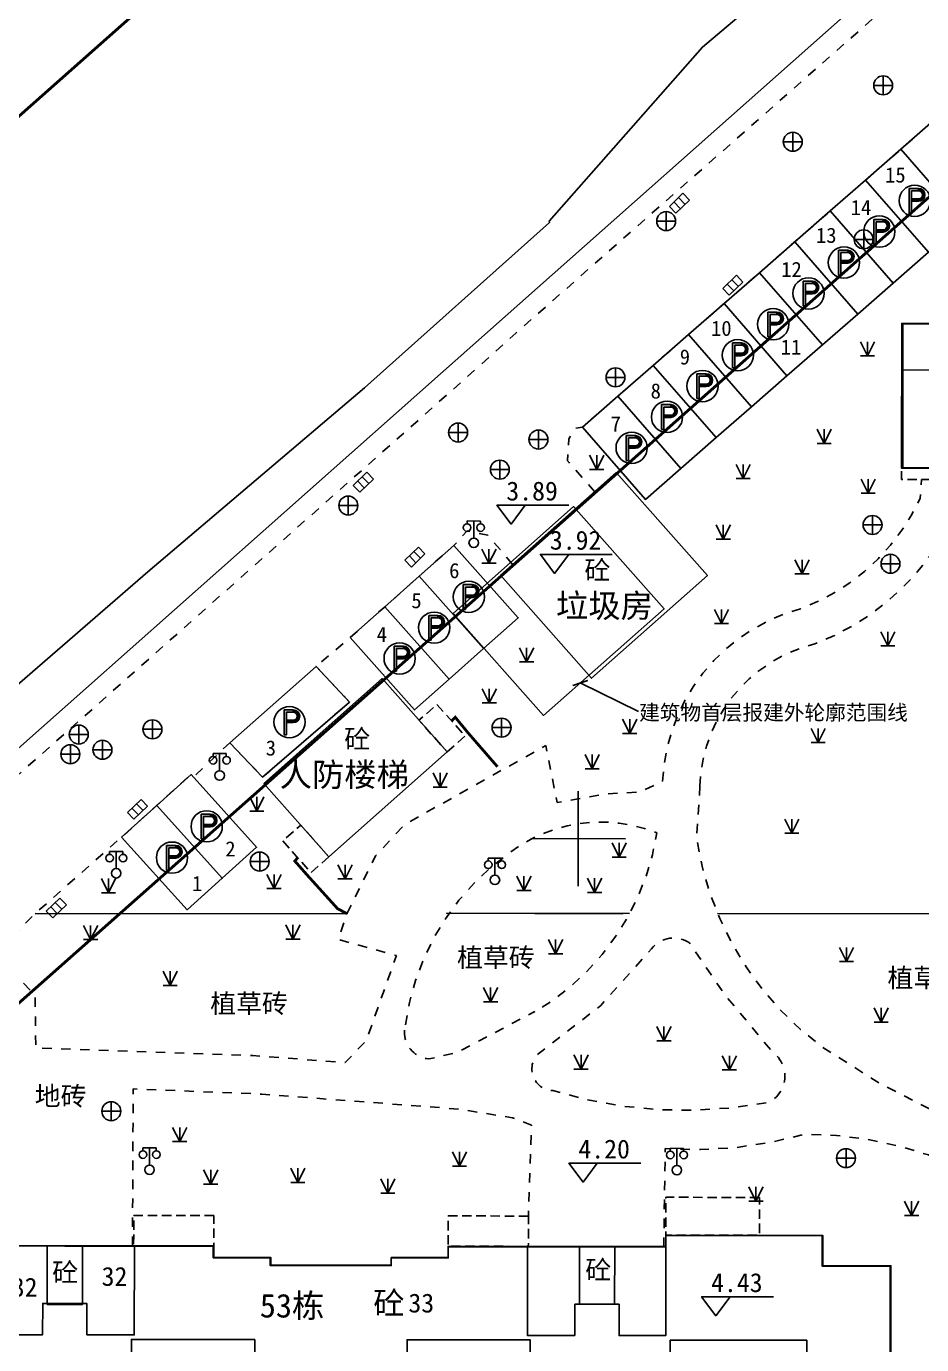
# Model space of a CAD drawing. Extents: x 99002 to 478558, y 2449839 to 2450453.
# Drawn here: x 478276.6 to 478323.9, y 2450087.1 to 2450156.7 of the extents above; entities that cross this region are included whole.
import ezdxf
from ezdxf.enums import TextEntityAlignment as Align

# ---------------------------------------------------------------- set-up
doc = ezdxf.new("R2010")
doc.units = 0
doc.header["$LTSCALE"] = 0.5
for name, pattern in [('DASHEDX2', [38.099999999999994, 25.4, -12.7]), ('X0', [4, 3, -1]), ('X11', [6, 5, -1]), ('X3', [5, 4, -1]), ('X32', [1.5, 1, -0.5]), ('X5', [3, 2, -1]), ('X6', [2, 1, -1])]:
    doc.linetypes.add(name, pattern=pattern)
doc.layers.get('0').update_dxf_attribs({"linetype": 'CONTINUOUS'})
for name, color, linetype in [('DLDW', 11, 'CONTINUOUS'), ('DLSS', 4, 'CONTINUOUS'), ('DMTZ', 3, 'CONTINUOUS'), ('GCD', 1, 'CONTINUOUS'), ('GXYZ', 2, 'CONTINUOUS'), ('JMD', 6, 'CONTINUOUS'), ('TK', 7, 'CONTINUOUS'), ('ZBTZ', 3, 'CONTINUOUS'), ('ZJ', 7, 'CONTINUOUS'), ('地下室范围线', 170, 'CONTINUOUS'), ('建筑物首层报建外轮廓范围线', 10, 'CONTINUOUS'), ('建筑红线', 10, 'DASHEDX2'), ('用地红线', 10, 'CONTINUOUS')]:
    doc.layers.add(name, color=color, linetype=linetype)
doc.styles.add('HZ', font='STXIHEI.TTF', dxfattribs={"width": 0.8})
doc.styles.add('宋体', font='simsun.ttc')
doc.styles.add('方正中等线简体', font='FZZDXJW.TTF')
doc.styles.add('正等线体', font='simhei.ttf')
doc.styles.add('等线体', font='simhei.ttf')
doc.styles.add('细等线体', font='FZXDXJW.TTF', dxfattribs={"width": 0.8})
doc.linetypes.add('10421', pattern='A,2,[150,AAA.SHX,S=0.5,R=0,X=0,Y=0.5],1e-11', length=2.00000000001)
doc.linetypes.add('1161', pattern='A,0,[149,AAA.SHX,S=0.15,R=0,X=0,Y=0],-1.6', length=1.6)
doc.linetypes.add('444', pattern='A,4.5,[145,AAA.SHX,S=1,R=0,X=0,Y=1],4.5,-0.5,[146,AAA.SHX,S=1,R=0,X=0,Y=0],-0.5', length=10)
doc.dimstyles.get("Standard").update_dxf_attribs({"dimtxt": 1, "dimasz": 0.7, "dimexe": 0.18, "dimexo": 0.0625, "dimgap": 0.09, "dimtad": 0, "dimzin": 0, "dimdsep": 46, "dimtxsty": '等线体', "dimblk2": 'ARCHTICK', "dimsah": 1, "dimcen": 0.09, "dimadec": 0, "dimazin": 0, "dimtfac": 1, "dimtofl": 0, "dimtmove": 0, "dimatfit": 3, "dimldrblk": 'ARCHTICK', "dimfxl": 0, "dimtolj": 1, "dimtzin": 0, "dimarcsym": 0})

# ---------------------------------------------------------------- blocks, each defined once
blk = doc.blocks.new('gc043')
for p, q in [((-1, 0), (1, 0)), ((-8.881784197001252e-16, -1), (-8.881784197001252e-16, 1))]:
    blk.add_line(p, q)
blk.add_circle((0, 0), 1)
blk = doc.blocks.new('gc041')
for p, q in [((-1, 0.5), (1, 0.5)), ((-1, -0.5), (-1, 0.5)), ((-0.3300000000000001, 0.5), (-0.3300000000000001, -0.5)), ((0.3300000000000001, 0.5), (0.3300000000000001, -0.5)), ((1, 0.5), (1, -0.5)), ((1, -0.5), (-1, -0.5))]:
    blk.add_line(p, q)
blk = doc.blocks.new('gc097')
for p, q in [((-0.6999991656703307, 2.001080768634255), (-0.6999991656703307, 2.301080768634255)), ((-0.6999991656703307, 2.301080768634255), (0.6999991656703307, 2.298919231365744)), ((3.061515884555943e-17, 0.5), (3.061515884555943e-17, 2.3)), ((0.6999991656703307, 2.298919231365744), (0.6999991656703307, 1.998919231365745))]:
    blk.add_line(p, q)
for centre, radius in [((-0.6999991656703307, 1.601080768634255), 0.4), ((0.7265381501658085, 1.599800599500545), 0.4), ((0, 0), 0.5)]:
    blk.add_circle(centre, radius)
blk = doc.blocks.new('gc124')
for p, q in [((-0.75, 1.5), (0, 0)), ((0, 0), (0, 1.5)), ((0, 0), (0.75, 1.5)), ((-0.75, 0), (0.75, 0))]:
    blk.add_line(p, q)
blk = doc.blocks.new('GC200')
at = {"linetype": 'Continuous', "const_width": 0.2, "flags": 128}
blk.add_lwpolyline([(-0.1, 0, 1), (0.1, 0, 1)], format="xyb", close=True, dxfattribs=at)
blk = doc.blocks.new('gc297')
at = {"linetype": 'Continuous'}
for points in [[(-0.3264895667662628, 1.045900798234385), (0.3985104332337368, 1.045900798234385), (0.3985104332337368, 1.295900798234385), (-0.4514895667662628, 1.295900798234385), (-0.5764895667662628, 1.295900798234385), (-0.5764895667662628, 1.170900798234385), (-0.5764895667662628, -1.329099201765614), (-0.3264895667662628, -1.329099201765614)], [(0.3985104332337368, -0.05409920176561478), (-0.3264895667662628, -0.05409920176561478), (-0.3264895667662628, 0.1959007982343852), (0.3985104332337368, 0.1959007982343852)]]:
    blk.add_hatch(color=256, dxfattribs=at).paths.add_polyline_path(points)
h = blk.add_hatch(color=256, dxfattribs=at)
edge = h.paths.add_edge_path()
edge.add_line((0.3985104332337368, 1.295900798234385), (0.3985104332337368, 1.045900798234385))
edge.add_arc((0.3985104332337368, 0.6209007982343853), 0.425, -90, 90, ccw=False)
edge.add_line((0.3985104332337372, 0.1959007982343852), (0.3985104332337372, -0.05409920176561478))
edge.add_arc((0.3985104332337368, 0.6209007982343853), 0.675, 270, 450)
for p, q in [((-0.5764895667662628, 1.170900798234385), (-0.5764895667662628, 1.295900798234385)), ((-0.5764895667662628, 1.295900798234385), (-0.4514895667662628, 1.295900798234385)), ((-0.5764895667662628, -1.329099201765614), (-0.5764895667662628, 1.170900798234385)), ((-0.4514895667662628, 1.295900798234385), (0.3985104332337368, 1.295900798234385)), ((-0.3264895667662628, 1.045900798234385), (0.3985104332337368, 1.045900798234385)), ((-0.3264895667662628, -1.329099201765614), (-0.3264895667662628, 1.045900798234385)), ((0.3985104332337368, 0.1959007982343852), (-0.3264895667662628, 0.1959007982343852)), ((-0.3264895667662628, -0.05409920176561478), (-0.3264895667662628, 0.1959007982343852)), ((0.3985104332337368, 1.295900798234385), (0.3985104332337368, 1.045900798234385)), ((0.3985104332337368, 1.295900798234385), (0.3985104332337368, 1.045900798234385)), ((0.3985104332337372, 0.1959007982343852), (0.3985104332337372, -0.05409920176561478)), ((0.3985104332337368, 0.1959007982343852), (0.3985104332337368, -0.05409920176561478)), ((0.3985104332337368, 0.1959007982343852), (0.3985104332337372, -0.05409920176561478)), ((-0.5764895667662628, -1.329099201765614), (-0.3264895667662628, -1.329099201765614)), ((0.3985104332337368, -0.05409920176561478), (-0.3264895667662628, -0.05409920176561478))]:
    blk.add_line(p, q)
blk.add_circle((0, 0), 1.65)
for radius in [0.675, 0.425]:
    blk.add_arc((0.3985104332337368, 0.6209007982343853), radius, 270, 90)
blk = doc.blocks.new('_ArchTick')
at = {"color": 0, "linetype": 'ByBlock', "const_width": 0.15}
blk.add_lwpolyline([(-0.5, -0.5), (0.5, 0.5)], dxfattribs=at)

msp = doc.modelspace()

# ---------------------------------------------------------------- linework, layer by layer
at = {"layer": 'DLSS', "color": 4, "linetype": 'X6', "flags": 128}
for points in [[(478536.0421028193, 2450347.387912082), (478507.2809031887, 2450321.930433816), (478464.6843345634, 2450284.28914718), (478445.1199962083, 2450266.915733918), (478444.7587621307, 2450266.630912318), (478444.5926819306, 2450266.4663032), (478441.9244183179, 2450264.254916259), (478434.0810914313, 2450257.312174229), (478415.4929120865, 2450240.801483728), (478404.8641977936, 2450231.336383317), (478400.2597459479, 2450227.278405455), (478387.6457316392, 2450216.101902106), (478353.2866761597, 2450185.538834129), (478338.0014218427, 2450171.949822739), (478321.9291862229, 2450157.6298397), (478302.430122868, 2450140.463341106), (478299.6017096316, 2450137.922039245), (478275.5250466266, 2450116.585524332), (478255.23385895, 2450098.580058309), (478253.869842172, 2450097.824009596)], [(478306.5957311027, 2450132.096270792), (478305.241621008, 2450133.633381871), (478305.1582577947, 2450133.728611541), (478305.2397877242, 2450134.88352408), (478305.5954678802, 2450135.45074689), (478305.9511070676, 2450135.500373745), (478324.6375265367, 2450151.806152486), (478329.665419217, 2450156.191576098), (478331.2715177355, 2450154.7334248), (478331.2681589465, 2450141.453194452)], [(478302.2586110306, 2450128.251078331), (478300.9629818585, 2450129.798093986), (478299.8562620567, 2450130.024562617), (478299.2563512248, 2450129.344344496), (478293.6866955441, 2450124.389627629), (478291.8826459018, 2450122.8649881), (478293.6561965086, 2450120.990607831), (478289.0628652773, 2450117.023616358), (478287.328231909, 2450118.83494401), (478285.5019278026, 2450117.118330522), (478285.2870904331, 2450117.162352684), (478281.6195449022, 2450113.858410686), (478277.0561228252, 2450109.822378368), (478274.8972853607, 2450107.707197872), (478277.0494158191, 2450105.510310885), (478277.0807436253, 2450102.735220285), (478288.5504031175, 2450102.325034346), (478293.4289922775, 2450101.949571492), (478294.5405743105, 2450103.130121345), (478296.127520835, 2450107.602100363), (478293.0635918188, 2450108.452170148), (478293.5454960418, 2450109.884557758), (478295.0254688626, 2450112.866651971), (478296.558683608, 2450114.519652197), (478304.0103315783, 2450118.687864568), (478304.619358868, 2450115.678005335), (478307.1590053866, 2450116.132652453), (478309.0091790496, 2450116.239205848), (478310.1779559846, 2450116.810669218), (478310.2586056787, 2450117.690271337), (478310.4171132806, 2450118.559224505), (478310.6522242153, 2450119.41065103), (478310.9620775985, 2450120.237811935), (478311.3442209652, 2450121.034160308), (478311.795629681, 2450121.793393116), (478312.3127308819, 2450122.509501091), (478312.8914317528, 2450123.176816294), (478313.5271519223, 2450123.790056981), (478314.2148597159, 2450124.344369397), (478314.9491119808, 2450124.835366206), (478315.7240971687, 2450125.259161207), (478316.5336813335, 2450125.612400095), (478316.5336915069, 2450125.612406767), (478317.467097898, 2450125.913877108), (478318.3709193968, 2450126.294978892), (478319.2383769251, 2450126.752853681), (478320.0629641511, 2450127.284067201), (478320.8384962901, 2450127.884635108), (478321.5591564931, 2450128.550052862), (478322.219539476, 2450129.275329526), (478322.8146920616, 2450130.055025189), (478323.3401503311, 2450130.883291773), (478323.7919731047, 2450131.753916897), (478323.8598598083, 2450132.732844334)], [(478312.1566525857, 2450116.555046121), (478312.2083664123, 2450117.264933468), (478312.3234034441, 2450117.967344211), (478312.5008404753, 2450118.656641301), (478312.7392535218, 2450119.327292924), (478313.0367292494, 2450119.973916906), (478313.3908803281, 2450120.591323901), (478313.7988645924, 2450121.174559036), (478314.2574078488, 2450121.718941679), (478314.7628301539, 2450122.220103001), (478315.3110753458, 2450122.674021035), (478315.8977435965, 2450123.077052956), (478316.5181267217, 2450123.425964314), (478317.1672459655, 2450123.717954996), (478318.226835983, 2450124.067945016), (478319.2534155707, 2450124.505390313), (478320.2397809086, 2450125.0272212), (478321.179010372, 2450125.629775832), (478322.0645131032, 2450126.308825902), (478322.8900752612, 2450127.059606307), (478323.6499036261, 2450127.876848595), (478324.3386662521, 2450128.754817929), (478324.951529883, 2450129.687353332), (478325.4841938687, 2450130.66791092), (478325.9293231164, 2450132.730105572)], [(478312.1566525857, 2450116.555046121), (478311.9799519397, 2450113.761230541), (478312.2639413698, 2450112.328597387), (478312.6709857805, 2450110.925956107), (478313.1980239648, 2450109.563855366), (478313.8410922938, 2450108.252538943), (478314.5953545257, 2450107.001868687), (478315.4551381766, 2450105.821250355), (478316.4139771815, 2450104.719562873), (478317.4646605221, 2450103.70509156), (478318.5992864585, 2450102.785465823), (478321.6826070767, 2450100.839257615), (478324.9233827768, 2450099.168340115), (478328.2970962469, 2450097.785354249), (478331.5124632532, 2450101.042156694), (478330.0834257822, 2450102.544074402), (478330.126690154, 2450110.299154259), (478337.3158560178, 2450110.328640779), (478337.9128165352, 2450110.290850104), (478337.9073420294, 2450114.465931149), (478337.8806204717, 2450115.792680576), (478339.2102182707, 2450115.866231695), (478339.2319133147, 2450119.512267428)], [(478282.18875521, 2450092.279275339), (478282.2289640482, 2450100.56636885), (478289.0287174114, 2450100.289365321), (478299.4488506804, 2450099.495561528), (478302.2602958167, 2450099.038832851), (478303.2628035271, 2450098.653499339), (478303.0954444766, 2450093.851635857)], [(478310.2424317634, 2450092.219148858), (478310.3209367252, 2450097.411262133), (478312.182670115, 2450097.357829947), (478314.0419595299, 2450097.467142088), (478315.8846057641, 2450097.738363749), (478317.6965367147, 2450098.169423637), (478319.3573193944, 2450098.103926109), (478321.0066808457, 2450097.898753506), (478322.6328951406, 2450097.555364475), (478324.2244009124, 2450097.076200299), (478325.7698835504, 2450096.464667537), (478327.2583556398, 2450095.725113803), (478328.679235075, 2450094.862796862), (478333.0594877799, 2450086.683855564), (478334.1063870318, 2450083.571415109), (478334.3617957219, 2450081.610042437), (478320.5757922627, 2450072.724129207), (478319.0633362084, 2450071.644111631), (478307.5191235288, 2450062.570228246), (478306.1834579601, 2450063.90188911)], [(478302.9895619179, 2450092.251747665), (478302.988580263, 2450092.228748565)]]:
    msp.add_lwpolyline(points, dxfattribs=at)
at = {"layer": 'DLSS', "color": 4, "linetype": '1161', "flags": 128}
for points in [[(478324.6375265367, 2450151.806152486), (478322.7688845897, 2450150.175574627), (478326.0939002173, 2450146.365106917), (478327.9625421641, 2450147.995684778)], [(478322.7688845897, 2450150.175574627), (478320.9002426428, 2450148.544996764), (478324.2252582704, 2450144.734529054), (478326.0939002173, 2450146.365106917)], [(478320.9002426428, 2450148.544996764), (478319.0316006959, 2450146.914418898), (478322.3566163235, 2450143.103951186), (478324.2252582704, 2450144.734529054)], [(478319.0316006959, 2450146.914418898), (478317.162958749, 2450145.283841028), (478320.4879743765, 2450141.473373316), (478322.3566163235, 2450143.103951186)], [(478317.162958749, 2450145.283841028), (478315.2943168021, 2450143.653263156), (478318.6193324296, 2450139.842795443), (478320.4879743765, 2450141.473373316)], [(478315.2943168021, 2450143.653263156), (478313.4256748552, 2450142.02268528), (478316.7506904828, 2450138.212217567), (478318.6193324296, 2450139.842795443)], [(478313.4256748552, 2450142.02268528), (478311.5570329082, 2450140.392107401), (478314.8820485358, 2450136.581639687), (478316.7506904828, 2450138.212217567)], [(478311.5570329082, 2450140.392107401), (478309.6883909614, 2450138.761529519), (478313.0134065889, 2450134.951061803), (478314.8820485358, 2450136.581639687)], [(478309.6883909614, 2450138.761529519), (478307.8197490144, 2450137.130951633), (478311.144764642, 2450133.320483917), (478313.0134065889, 2450134.951061803)], [(478307.8197490144, 2450137.130951633), (478305.9511070676, 2450135.500373745), (478309.2761226951, 2450131.689906028), (478311.144764642, 2450133.320483917)], [(478297.3365232822, 2450127.636482392), (478299.1614371511, 2450129.259909768), (478302.5586690076, 2450125.44104088), (478300.7337551385, 2450123.817613502)], [(478295.5116094132, 2450126.013055012), (478297.3365232822, 2450127.636482392), (478300.7337551385, 2450123.817613502), (478298.9088412696, 2450122.194186122)], [(478293.6866955441, 2450124.389627629), (478295.5116094132, 2450126.013055012), (478298.9088412696, 2450122.194186122), (478297.0839274006, 2450120.570758739)], [(478287.328231909, 2450118.83494401), (478289.0628652773, 2450117.023616358), (478293.6561965086, 2450120.990607831), (478291.8826459018, 2450122.8649881)], [(478283.474545795, 2450115.52950524), (478285.2870904331, 2450117.162352684), (478288.7460698082, 2450113.322707156), (478286.9335251702, 2450111.689859712)], [(478281.6195449022, 2450113.858410686), (478283.474545795, 2450115.52950524), (478286.9335251702, 2450111.689859712), (478285.0785242773, 2450110.018765158)]]:
    msp.add_lwpolyline(points, close=True, dxfattribs=at)
at = {"layer": 'DLSS', "color": 4, "linetype": 'X3', "const_width": 0.15, "flags": 128}
for points in [[(478301.4648088143, 2450117.571213515), (478299.9091544675, 2450119.364303974), (478299.2349052068, 2450120.185998756), (478299.0381931697, 2450119.997249839)], [(478293.5210209494, 2450109.811809239), (478293.0151735769, 2450110.085297387), (478291.422625462, 2450111.845701981), (478290.7635836956, 2450112.59264323), (478290.9142862207, 2450112.769624745)]]:
    msp.add_lwpolyline(points, dxfattribs=at)
at = {"layer": 'DLSS', "color": 4, "linetype": 'X6', "flags": 128}
for points in [[(478296.6006843723, 2450103.941409403), (478296.8158945558, 2450105.129999679), (478297.1378912682, 2450106.294207735), (478297.5640267334, 2450107.4244603), (478298.0907968428, 2450108.511463312), (478298.7138699699, 2450109.546278356), (478299.4281225893, 2450110.520396155), (478300.2276814074, 2450111.425806547), (478301.1059716584, 2450112.255064349), (478302.0557711685, 2450113.00135058), (478302.6201817053, 2450113.395703884), (478303.2163049891, 2450113.74024823), (478303.8397567613, 2450114.032449625), (478304.4859517731, 2450114.270159041), (478305.1501375078, 2450114.451628217), (478305.8274291336, 2450114.575522515), (478306.5128454303, 2450114.640930741), (478307.2013454234, 2450114.647371842), (478307.8878654592, 2450114.594798447), (478308.5673564461, 2450114.483597212), (478309.2348209879, 2450114.314585981), (478309.8853501388, 2450114.089007767), (478309.6466301513, 2450112.923112748), (478309.3056057866, 2450111.78293696), (478308.8649564275, 2450110.677438613), (478308.3281441967, 2450109.615303457), (478307.6993867559, 2450108.604876545), (478306.9836241674, 2450107.654096666), (478306.1864800818, 2450106.770433969), (478305.314217553, 2450105.960831274), (478304.3736898302, 2450105.231649519), (478303.3722865134, 2450104.588617788), (478303.4357498774, 2450104.655376665), (478299.3278020287, 2450102.482774584), (478297.8333282916, 2450102.144746353), (478297.7103397597, 2450102.161817126), (478297.5893144348, 2450102.189574301), (478297.4711790148, 2450102.227805342), (478297.3568380694, 2450102.27621751), (478297.2471671139, 2450102.334440112), (478297.143005905, 2450102.402027332), (478297.0451520112, 2450102.478461653), (478296.9543547052, 2450102.563157811), (478296.8713092275, 2450102.655467283), (478296.7966514619, 2450102.754683251), (478296.7309530672, 2450102.860046013), (478296.6747170999, 2450102.970748799), (478296.628374162, 2450103.085943951), (478296.592279104, 2450103.204749415), (478296.5667083079, 2450103.326255489), (478296.5518575708, 2450103.449531795), (478296.5478406055, 2450103.573634398), (478296.5546881703, 2450103.697613039), (478296.5723478329, 2450103.820518405)], [(478311.6176563856, 2450108.253612567), (478311.5129813527, 2450108.322305772), (478311.4028449827, 2450108.381850705), (478311.2880448427, 2450108.431816161), (478311.1694122733, 2450108.47184031), (478311.0478063679, 2450108.501633313), (478310.9241077518, 2450108.520979417), (478310.7992122051, 2450108.529738528), (478310.6740241756, 2450108.527847213), (478310.5494502289, 2450108.515319169), (478310.4263924838, 2450108.492245121), (478310.3057420795, 2450108.458792161), (478310.1883727217, 2450108.415202543), (478310.0751343564, 2450108.361791929), (478309.9668470144, 2450108.298947097), (478309.8642948727, 2450108.227123146), (478309.7682205762, 2450108.146840201), (478309.6793198598, 2450108.05867964), (478309.5982365104, 2450107.963279889), (478306.9232301402, 2450104.97176701), (478303.5787438514, 2450102.382147207), (478303.5141238443, 2450102.305341974), (478303.4565188797, 2450102.223144302), (478303.4063765947, 2450102.136192934), (478303.3640866352, 2450102.045163551), (478303.3299776283, 2450101.950763525), (478303.3043146285, 2450101.853726421), (478303.287297058, 2450101.754806296), (478303.2790571571, 2450101.654771837), (478303.2796589563, 2450101.554400395), (478303.2890977792, 2450101.454471935), (478303.3073002786, 2450101.355762982), (478303.3341250063, 2450101.259040585), (478303.3693635127, 2450101.165056354), (478303.4127419661, 2450101.074540623), (478303.463923281, 2450100.988196772), (478303.5225097372, 2450100.906695763), (478303.5880460709, 2450100.830670923), (478303.6600230118, 2450100.760713027), (478303.7378812412, 2450100.697365704), (478303.8210157376, 2450100.641121215), (478303.9087804793, 2450100.592416624), (478304.0004934634, 2450100.551630404), (478304.095442006, 2450100.519079499), (478304.1928882804, 2450100.495016854), (478304.2920750505, 2450100.479629457), (478304.3922315554, 2450100.473036878), (478306.2441144239, 2450099.984072294), (478308.1296182184, 2450099.647275616), (478310.0362611145, 2450099.464876401), (478311.9514213495, 2450099.43808211), (478313.8624207769, 2450099.567070119), (478315.756608794, 2450099.850986539), (478315.8747418554, 2450099.912229297), (478315.9871213304, 2450099.983482013), (478316.092901153, 2450100.064208249), (478316.191284944, 2450100.153800246), (478316.2815320058, 2450100.251583497), (478316.3629629, 2450100.356821826), (478316.4349645617, 2450100.468722931), (478316.4969949154, 2450100.586444347), (478316.5485869563, 2450100.70909979), (478316.5893522659, 2450100.83576583), (478316.6189839363, 2450100.965488844), (478316.6372588811, 2450101.097292191), (478316.6440395145, 2450101.23018357), (478316.6392747875, 2450101.363162488), (478316.6230005721, 2450101.495227794), (478316.5953393913, 2450101.625385213), (478316.5564994963, 2450101.752654837), (478316.5067732992, 2450101.876078494), (478316.4465351712, 2450101.994726974), (478316.3762386243, 2450102.107707013), (478316.2964128965, 2450102.214168022), (478316.207658968, 2450102.313308494), (478316.1106450362, 2450102.404382036), (478316.0061014851, 2450102.486702987), (478313.4930598194, 2450105.511082185)]]:
    msp.add_lwpolyline(points, close=True, dxfattribs=at)
at = {"layer": 'DMTZ', "color": 3, "linetype": '10421', "flags": 128}
msp.add_lwpolyline([(478251.7137998031, 2450097.826703314), (478254.7268773147, 2450103.889823324), (478263.033613347, 2450110.379945356), (478272.9203735224, 2450119.134016449), (478283.0030931367, 2450127.854827531), (478294.4471552304, 2450137.571854559), (478304.2038948106, 2450146.31209719), (478304.1929753702, 2450146.37311272), (478312.2862893815, 2450155.569564715), (478322.7071414245, 2450164.385929626), (478333.3074966004, 2450173.580063561), (478343.3531280719, 2450183.745948699), (478353.5221375787, 2450192.684648767), (478367.3782264496, 2450204.656522722), (478379.2267090206, 2450216.197045825), (478389.1918396957, 2450225.230017036), (478397.168011961, 2450231.298568123), (478404.6311329581, 2450238.090810922), (478415.6208306911, 2450246.027406596), (478424.3340503552, 2450257.411075772), (478430.9682477711, 2450267.294469909), (478439.4427958873, 2450273.64036599), (478455.9065805643, 2450286.858809556), (478458.955429883, 2450291.237851612), (478464.2684475323, 2450295.713898784), (478469.506927065, 2450296.761984225), (478471.4700230352, 2450292.784930112)], dxfattribs=at)
at = {"layer": 'JMD', "color": 6, "linetype": '444', "flags": 128}
msp.add_lwpolyline([(478456.518721772, 2450278.64585474), (478444.3670800951, 2450267.744744982), (478373.8740456883, 2450205.188935359), (478298.4592155785, 2450138.319558251), (478253.9552025904, 2450098.856755353), (478253.825117346, 2450097.282899615), (478253.6159231778, 2450084.293946287)], dxfattribs=at)
at = {"layer": 'JMD', "color": 6, "linetype": 'Continuous', "lineweight": -3, "ltscale": 0.5, "flags": 128}
for points, elevation in [([(478327.3142341048, 2450140.968418493), (478322.8141588427, 2450140.974373984), (478322.8040471997, 2450133.334252257), (478326.644108227, 2450133.329170258)], 22.088), ([(478327.3109877453, 2450138.518379434), (478322.8109162346, 2450138.524334915), (478322.8040471997, 2450133.334252257)], 22.088), ([(478305.7893369289, 2450089.197988493), (478305.7933697408, 2450092.248037122), (478303.0933270231, 2450092.251610342), (478298.8532594744, 2450092.257221632), (478298.8524653654, 2450091.657212057), (478295.8524178708, 2450091.661182303), (478295.8518883018, 2450091.261175892), (478289.4917872156, 2450091.26959281), (478289.4923166205, 2450091.669599222), (478286.4922689449, 2450091.673569468), (478286.4930630509, 2450092.27357901), (478282.2529956741, 2450092.279190323), (478279.5529527682, 2450092.282763544), (478279.5488497893, 2450089.18271408), (478277.6888242595, 2450089.185175625), (478277.692923183, 2450092.285225096), (478274.9928802957, 2450092.288798309), (478274.9926155936, 2450092.088795125), (478271.0525528181, 2450092.094009352), (478271.0518949726, 2450091.594001397), (478266.5518197105, 2450091.599956771), (478266.5417080675, 2450083.959834818)], 19.513), ([(478322.2329911161, 2450084.186138834), (478322.2423086512, 2450091.226251003), (478318.6422504665, 2450091.231015267), (478318.6443680788, 2450092.831040454), (478310.3542368462, 2450092.84201191), (478310.3472217378, 2450087.541927432), (478307.8871826283, 2450087.545183027), (478307.8893664242, 2450089.195209329), (478305.5493292385, 2450089.198306118), (478305.5471454415, 2450087.548279812), (478303.0471057195, 2450087.551588313), (478303.0533263957, 2450092.251663279), (478298.8532594804, 2450092.257221595), (478298.8524653722, 2450091.657211965), (478295.8524178708, 2450091.661182303), (478295.8518883018, 2450091.261175892), (478289.4917872156, 2450091.26959281), (478289.4923166205, 2450091.669599222), (478286.4922689478, 2450091.673569405), (478286.493063056, 2450092.273579009), (478282.2929963005, 2450092.279137354), (478282.2867757933, 2450087.579062366), (478279.7867360661, 2450087.582370931), (478279.788919862, 2450089.232397257), (478277.6888864904, 2450089.235176426), (478277.4488826764, 2450089.235494046), (478277.4466988793, 2450087.585467716), (478274.9866597814, 2450087.588723283)], 19.513), ([(478277.692923183, 2450092.285225096), (478279.5529527682, 2450092.282763544)], 19.513), ([(478305.7933697408, 2450092.248037122), (478307.653399326, 2450092.245575569)], 19.513), ([(478322.2329911161, 2450084.186138834), (478322.2423086512, 2450091.226251003), (478318.6422509521, 2450091.231015298), (478318.6443685737, 2450092.831040794), (478310.3542363404, 2450092.842011912), (478310.3534422319, 2450092.242002349), (478307.653399326, 2450092.245575569), (478307.6493625242, 2450089.195526949)], 19.513), ([(478282.129044091, 2450081.739167705), (478282.1364557692, 2450087.339257082), (478288.6465592257, 2450087.330641632), (478288.6427210355, 2450084.430595376)], 19.513), ([(478296.6828488017, 2450084.419955149), (478296.6866869971, 2450087.320001392), (478303.1967913895, 2450087.311385974), (478303.1893787778, 2450081.711296693)], 19.513), ([(478310.5775638916, 2450080.241493423), (478310.5869083646, 2450087.301605955), (478317.7970224766, 2450087.292064148), (478317.7929195837, 2450084.192014749)], 19.513)]:
    msp.add_lwpolyline(points, dxfattribs=dict(at, elevation=elevation))
at = {"layer": 'JMD', "color": 6, "linetype": 'X5', "lineweight": -3, "ltscale": 0.5, "flags": 128}
for points, elevation in [([(478326.6447699821, 2450133.829178221), (478326.644108227, 2450133.329170258), (478322.8040471997, 2450133.334252257), (478322.8032530915, 2450132.734242665), (478328.4433427207, 2450132.726778477), (478328.4436074234, 2450132.926781695), (478331.0036481082, 2450132.923393697), (478331.0052363245, 2450134.123412812), (478328.4451956401, 2450134.126800811), (478328.4447985861, 2450133.826796033)], 22.088), ([(478315.2969618738, 2450094.835506111), (478310.3568833676, 2450094.842043788), (478310.3542363404, 2450092.842011912), (478315.2943148465, 2450092.835474237)], 19.513), ([(478286.4951834662, 2450093.873544438), (478282.2551132963, 2450093.87921613), (478282.2529956741, 2450092.279190323), (478286.4930630509, 2450092.27357901)], 19.513), ([(478303.0954444766, 2450093.851635857), (478298.855377096, 2450093.857247143), (478298.8532594744, 2450092.257221632), (478303.0933270231, 2450092.251610342)], 19.513)]:
    msp.add_lwpolyline(points, close=True, dxfattribs=dict(at, elevation=elevation))
at = {"layer": 'JMD', "color": 6, "linetype": 'Continuous', "flags": 128}
for points in [[(478301.6181185939, 2450127.683232236), (478307.7325101986, 2450133.104113398), (478312.5513682107, 2450127.66876303), (478306.4369766059, 2450122.247881865)], [(478289.1268806424, 2450116.694845848), (478292.5597125589, 2450112.820078765), (478298.8048471053, 2450118.352927473), (478295.3720151887, 2450122.227694553)]]:
    msp.add_lwpolyline(points, close=True, dxfattribs=at)
at = {"layer": 'JMD', "color": 6, "linetype": 'X32', "flags": 128}
for points in [[(478298.8048471053, 2450118.352927473), (478299.7517497418, 2450119.191831579), (478298.2666863169, 2450120.868078772), (478297.3197836803, 2450120.029174666)], [(478292.5597125589, 2450112.820078765), (478291.6128099217, 2450111.981174653), (478290.1277464969, 2450113.657421848), (478291.0746491335, 2450114.496325959)]]:
    msp.add_lwpolyline(points, close=True, dxfattribs=at)
at = {"layer": 'TK', "color": 7, "linetype": 'Continuous'}
for p, q in [((478305.7255517568, 2450111.275463523), (478305.7321693244, 2450116.275543232)), ((478303.2288208108, 2450113.778811945), (478308.2289002702, 2450113.772194811))]:
    msp.add_line(p, q, dxfattribs=at)
at = {"layer": 'ZBTZ', "color": 3, "linetype": '1161', "flags": 128}
for points in [[(478293.5210209494, 2450109.811809239), (478277.0561228252, 2450109.822378368)], [(478308.0776515425, 2450109.808324842), (478298.7825263271, 2450109.837626345), (478308.4440376273, 2450109.825765376)], [(478313.088402965, 2450109.820063712), (478330.1140282065, 2450109.799162176)]]:
    msp.add_lwpolyline(points, dxfattribs=at)
at = {"layer": 'ZJ', "color": 7, "linetype": 'Continuous', "flags": 128}
for points in [[(478302.9324712888, 2450131.379493921), (478302.1811358564, 2450130.380470554), (478301.432447451, 2450131.381479075), (478305.2325078402, 2450131.376450018)], [(478305.2284515881, 2450128.782491721), (478304.4771161556, 2450127.783468354), (478303.7284277502, 2450128.784476873), (478307.5284881394, 2450128.779447821)], [(478306.735520712, 2450096.64042683), (478305.9841852796, 2450095.641403452), (478305.2354968742, 2450096.642411957), (478309.0355572634, 2450096.63738297)], [(478313.7426420663, 2450089.586173993), (478312.9913066339, 2450088.587150615), (478312.2426182285, 2450089.588159114), (478316.0426786178, 2450089.58313014)]]:
    msp.add_lwpolyline(points, dxfattribs=at)
at = {"layer": '地下室范围线', "color": 170, "linetype": 'X0', "const_width": 0.15, "flags": 128}
msp.add_lwpolyline([(478291.2786289494, 2450048.457007126), (478273.8428361897, 2450065.239519966), (478274.7738678356, 2450066.206793273), (478274.7805622311, 2450071.264924417), (478268.1804573444, 2450071.273658882), (478268.1862808003, 2450075.673729113), (478269.9863094055, 2450075.671346983), (478269.9900152409, 2450078.471391672), (478274.090080397, 2450078.465965702), (478274.0924627198, 2450080.265994427), (478274.5924705837, 2450080.265332724), (478274.5982940393, 2450084.665402933), (478272.148255188, 2450084.668645287), (478272.1479904854, 2450084.468642098), (478264.0478617611, 2450084.479361723), (478264.0568616471, 2450091.279470284), (478267.7569204463, 2450091.274573651), (478267.7658491622, 2450097.635494214), (478443.2656471577, 2450253.01289448), (478450.7240536819, 2450253.003023444), (478450.7162449574, 2450247.102929823), (478496.6669751899, 2450247.042115193), (478496.6166904107, 2450209.048087406), (478455.116168241, 2450209.103011481), (478455.0448500734, 2450155.216635768), (478360.6915835639, 2450093.851297551), (478359.3260388767, 2450095.945385392), (478321.2834628875, 2450071.203383298), (478306.7810707556, 2450071.222575478), (478306.7722446122, 2450064.553732519)], close=True, dxfattribs=at)
at = {"layer": '建筑物首层报建外轮廓范围线', "color": 10, "linetype": 'Continuous'}
for points in [[(478327.3732180587, 2450140.958340234), (478322.8731465453, 2450140.964295738), (478322.8630878426, 2450133.364174652), (478326.6631482327, 2450133.359145591)], [(478322.1980130131, 2450084.203185426), (478322.2072776078, 2450091.203296966), (478318.6072203971, 2450091.20806126), (478318.6093380187, 2450092.808086755), (478310.3592069077, 2450092.819004935), (478310.3584127999, 2450092.21899537), (478298.8582300456, 2450092.234214647), (478298.8574359375, 2450091.634205082), (478295.8573882618, 2450091.638175325), (478295.8568588564, 2450091.238168948), (478289.4567571483, 2450091.246638803), (478289.4572865537, 2450091.646645183), (478286.4572388781, 2450091.650615429), (478286.4580329861, 2450092.250625), (478270.7577835089, 2450092.27140267), (478270.7569894007, 2450091.671393142), (478267.756941725, 2450091.675363387), (478267.7564123195, 2450091.275357003), (478264.0563535407, 2450091.28025353), (478264.0473536487, 2450084.480145035)]]:
    msp.add_lwpolyline(points, dxfattribs=at)
msp.add_lwpolyline([(478299.1253049341, 2450125.666765864), (478305.4861975979, 2450131.305158935), (478310.262247527, 2450125.917108794), (478303.9013548632, 2450120.278715719)], close=True, dxfattribs=at)
at = {"layer": '建筑红线', "color": 10, "linetype": 'X11', "const_width": 0.15, "flags": 128}
msp.add_lwpolyline([(478536.0258901641, 2450335.138009493), (478263.8817377478, 2450094.198456817), (478263.444825274, 2450073.16618865), (478447.0851375207, 2449896.545219138), (478535.5219757646, 2449954.392088048)], dxfattribs=at)
at = {"layer": '用地红线', "color": 10, "linetype": 'Continuous', "const_width": 0.15, "flags": 128}
msp.add_lwpolyline([(478535.4903182789, 2449930.472433385), (478453.2887071975, 2449876.704049185), (478219.4262603859, 2450101.627499218), (478536.0880970553, 2450382.140079724)], dxfattribs=at)

# ---------------------------------------------------------------- block references
at = {"layer": 'DLDW', "color": 11, "linetype": 'Continuous', "xscale": 0.5, "yscale": 0.5}
for p in [(478300.2104378554, 2450129.3970828, 6.5), (478286.7939443642, 2450117.113620605, 3.796), (478281.3310111227, 2450111.947758697, 5.629), (478301.3299027733, 2450111.599286371, 5.822), (478283.0913277632, 2450096.296152016, 5.009), (478310.9357927568, 2450096.276303049, 6.735)]:
    msp.add_blockref('gc097', p, dxfattribs=at)
at = {"layer": 'DLSS', "color": 4, "linetype": '1161', "xscale": 0.5, "yscale": 0.5}
for p in [(478323.4970714301, 2450147.455051839), (478321.6284294831, 2450145.824473974), (478319.7597875362, 2450144.193896106), (478317.8911455894, 2450142.563318234), (478316.0225036424, 2450140.93274036), (478314.1538616956, 2450139.302162482), (478312.2852197486, 2450137.671584601), (478310.4165778017, 2450136.041006717), (478308.5479358548, 2450134.410428829), (478299.9475961449, 2450126.538761634), (478298.1226822759, 2450124.915334255), (478296.2977684069, 2450123.291906874), (478290.4824848992, 2450119.928539076), (478286.1103078016, 2450114.426106196), (478284.2765350362, 2450112.774135198)]:
    msp.add_blockref('gc297', p, dxfattribs=at)
at = {"layer": 'GCD', "color": 1, "linetype": 'Continuous'}
ref = msp.add_blockref('GC200', (478312.2862893815, 2450155.569564715, 3.201), dxfattribs=dict(at, xscale=4.876000004212864e-06, yscale=4.876000004212864e-06, zscale=4.876000004212864e-06))
ref.add_attrib('height', '3.20', dxfattribs={"linetype": 'Continuous', "height": 9.752000008425727e-06, "style": '方正中等线简体', "width": 0.7999999999999999}).set_placement((478312.8862893815, 2450155.069567153, 3.201), align=Align.MIDDLE_LEFT)
ref = msp.add_blockref('GC200', (478321.828779484, 2450153.545900356, 3.834), dxfattribs=dict(at, xscale=4.876000004212864e-06, yscale=4.876000004212864e-06, zscale=4.876000004212864e-06))
ref.add_attrib('height', '3.83', dxfattribs={"linetype": 'Continuous', "height": 9.752000008425727e-06, "style": '方正中等线简体', "width": 0.7999999999999999}).set_placement((478322.428779484, 2450153.045902794, 3.834), align=Align.MIDDLE_LEFT)
ref = msp.add_blockref('GC200', (478288.7644554114, 2450152.230634505, 2.489), dxfattribs=dict(at, xscale=4.876000004212864e-06, yscale=4.876000004212864e-06, zscale=4.876000004212864e-06))
ref.add_attrib('height', '2.49', dxfattribs={"linetype": 'Continuous', "height": 9.752000008425727e-06, "style": '方正中等线简体', "width": 0.7999999999999999}).set_placement((478289.3644554113, 2450151.730636943, 2.489), align=Align.MIDDLE_LEFT)
ref = msp.add_blockref('GC200', (478304.9001559673, 2450151.789272669, 2.796), dxfattribs=dict(at, xscale=4.876000004212864e-06, yscale=4.876000004212864e-06, zscale=4.876000004212864e-06))
ref.add_attrib('height', '2.80', dxfattribs={"linetype": 'Continuous', "height": 9.752000008425727e-06, "style": '方正中等线简体', "width": 0.7999999999999999}).set_placement((478305.5001559673, 2450151.289275107, 2.796), align=Align.MIDDLE_LEFT)
ref = msp.add_blockref('GC200', (478317.05775701, 2450150.57016171, 3.81), dxfattribs=dict(at, xscale=4.876000004212864e-06, yscale=4.876000004212864e-06, zscale=4.876000004212864e-06))
ref.add_attrib('height', '3.81', dxfattribs={"linetype": 'Continuous', "height": 9.752000008425727e-06, "style": '方正中等线简体', "width": 0.7999999999999999}).set_placement((478317.65775701, 2450150.070164148, 3.81), align=Align.MIDDLE_LEFT)
ref = msp.add_blockref('GC200', (478322.8113905163, 2450150.216541088, 3.844), dxfattribs=dict(at, xscale=4.876000004212864e-06, yscale=4.876000004212864e-06, zscale=4.876000004212864e-06))
ref.add_attrib('height', '3.84', dxfattribs={"linetype": 'Continuous', "height": 9.752000008425727e-06, "style": '方正中等线简体', "width": 0.7999999999999999}).set_placement((478323.4113905163, 2450149.716543526, 3.844), align=Align.MIDDLE_LEFT)
ref = msp.add_blockref('GC200', (478304.1929753702, 2450146.37311272, 3.392), dxfattribs=dict(at, xscale=4.876000004212864e-06, yscale=4.876000004212864e-06, zscale=4.876000004212864e-06))
ref.add_attrib('height', '3.39', dxfattribs={"linetype": 'Continuous', "height": 9.752000008425727e-06, "style": '方正中等线简体', "width": 0.7999999999999999}).set_placement((478304.7929753702, 2450145.873115159, 3.392), align=Align.MIDDLE_LEFT)
ref = msp.add_blockref('GC200', (478304.2038948106, 2450146.31209719, 3.283), dxfattribs=dict(at, xscale=4.876000004212864e-06, yscale=4.876000004212864e-06, zscale=4.876000004212864e-06))
ref.add_attrib('height', '3.28', dxfattribs={"linetype": 'Continuous', "height": 9.752000008425727e-06, "style": '方正中等线简体', "width": 0.7999999999999999}).set_placement((478304.8038948106, 2450145.812099628, 3.283), align=Align.MIDDLE_LEFT)
ref = msp.add_blockref('GC200', (478280.963819506, 2450145.053830812, 2.402), dxfattribs=dict(at, xscale=4.876000004212864e-06, yscale=4.876000004212864e-06, zscale=4.876000004212864e-06))
ref.add_attrib('height', '2.40', dxfattribs={"linetype": 'Continuous', "height": 9.752000008425727e-06, "style": '方正中等线简体', "width": 0.7999999999999999}).set_placement((478281.563819506, 2450144.55383325, 2.402), align=Align.MIDDLE_LEFT)
ref = msp.add_blockref('GC200', (478313.5521419167, 2450141.84064663, 3.776), dxfattribs=dict(at, xscale=4.876000004212864e-06, yscale=4.876000004212864e-06, zscale=4.876000004212864e-06))
ref.add_attrib('height', '3.78', dxfattribs={"linetype": 'Continuous', "height": 9.752000008425727e-06, "style": '方正中等线简体', "width": 0.7999999999999999}).set_placement((478314.1521419167, 2450141.340649068, 3.776), align=Align.MIDDLE_LEFT)
ref = msp.add_blockref('GC200', (478293.0793892859, 2450140.033708227, 2.51), dxfattribs=dict(at, xscale=4.876000004212864e-06, yscale=4.876000004212864e-06, zscale=4.876000004212864e-06))
ref.add_attrib('height', '2.51', dxfattribs={"linetype": 'Continuous', "height": 9.752000008425727e-06, "style": '方正中等线简体', "width": 0.7999999999999999}).set_placement((478293.6793892859, 2450139.533710665, 2.51), align=Align.MIDDLE_LEFT)
ref = msp.add_blockref('GC200', (478309.799876228, 2450138.667556232, 3.793), dxfattribs=dict(at, xscale=4.876000004212864e-06, yscale=4.876000004212864e-06, zscale=4.876000004212864e-06))
ref.add_attrib('height', '3.79', dxfattribs={"linetype": 'Continuous', "height": 9.752000008425727e-06, "style": '方正中等线简体', "width": 0.7999999999999999}).set_placement((478310.399876228, 2450138.16755867, 3.793), align=Align.MIDDLE_LEFT)
ref = msp.add_blockref('GC200', (478294.4471552304, 2450137.571854559, 3.426), dxfattribs=dict(at, xscale=4.876000004212864e-06, yscale=4.876000004212864e-06, zscale=4.876000004212864e-06))
ref.add_attrib('height', '3.43', dxfattribs={"linetype": 'Continuous', "height": 9.752000008425727e-06, "style": '方正中等线简体', "width": 0.7999999999999999}).set_placement((478295.0471552304, 2450137.071856997, 3.426), align=Align.MIDDLE_LEFT)
ref = msp.add_blockref('GC200', (478299.385124819, 2450135.21627799, 3.744), dxfattribs=dict(at, xscale=4.876000004212864e-06, yscale=4.876000004212864e-06, zscale=4.876000004212864e-06))
ref.add_attrib('height', '3.74', dxfattribs={"linetype": 'Continuous', "height": 9.752000008425727e-06, "style": '方正中等线简体', "width": 0.7999999999999999}).set_placement((478299.985124819, 2450134.716280428, 3.744), align=Align.MIDDLE_LEFT)
ref = msp.add_blockref('GC200', (478283.0646480497, 2450132.806833745, 2.438), dxfattribs=dict(at, xscale=4.876000004212864e-06, yscale=4.876000004212864e-06, zscale=4.876000004212864e-06))
ref.add_attrib('height', '2.44', dxfattribs={"linetype": 'Continuous', "height": 9.752000008425727e-06, "style": '方正中等线简体', "width": 0.7999999999999999}).set_placement((478283.6646480497, 2450132.306836183, 2.438), align=Align.MIDDLE_LEFT)
ref = msp.add_blockref('GC200', (478294.376560469, 2450132.589859807, 3.716), dxfattribs=dict(at, xscale=4.876000004212864e-06, yscale=4.876000004212864e-06, zscale=4.876000004212864e-06))
ref.add_attrib('height', '3.72', dxfattribs={"linetype": 'Continuous', "height": 9.752000008425727e-06, "style": '方正中等线简体', "width": 0.7999999999999999}).set_placement((478294.976560469, 2450132.089862245, 3.716), align=Align.MIDDLE_LEFT)
ref = msp.add_blockref('GC200', (478283.0030931367, 2450127.854827531, 3.457), dxfattribs=dict(at, xscale=4.876000004212864e-06, yscale=4.876000004212864e-06, zscale=4.876000004212864e-06))
ref.add_attrib('height', '3.46', dxfattribs={"linetype": 'Continuous', "height": 9.752000008425727e-06, "style": '方正中等线简体', "width": 0.7999999999999999}).set_placement((478283.6030931367, 2450127.354829968, 3.457), align=Align.MIDDLE_LEFT)
ref = msp.add_blockref('GC200', (478291.8826459018, 2450122.8649881, 3.644), dxfattribs=dict(at, xscale=4.876000004212864e-06, yscale=4.876000004212864e-06, zscale=4.876000004212864e-06))
ref.add_attrib('height', '3.64', dxfattribs={"linetype": 'Continuous', "height": 9.752000008425727e-06, "style": '方正中等线简体', "width": 0.7999999999999999}).set_placement((478292.4826459019, 2450122.364990538, 3.644), align=Align.MIDDLE_LEFT)
ref = msp.add_blockref('GC200', (478298.8220097299, 2450122.291794492, 3.686), dxfattribs=dict(at, xscale=4.876000004212864e-06, yscale=4.876000004212864e-06, zscale=4.876000004212864e-06))
ref.add_attrib('height', '3.69', dxfattribs={"linetype": 'Continuous', "height": 9.752000008425727e-06, "style": '方正中等线简体', "width": 0.7999999999999999}).set_placement((478299.4220097299, 2450121.79179693, 3.686), align=Align.MIDDLE_LEFT)
ref = msp.add_blockref('GC200', (478304.0103315783, 2450118.687864568, 4.066), dxfattribs=dict(at, xscale=4.876000004212864e-06, yscale=4.876000004212864e-06, zscale=4.876000004212864e-06))
ref.add_attrib('height', '4.07', dxfattribs={"linetype": 'Continuous', "height": 9.752000008425727e-06, "style": '方正中等线简体', "width": 0.7999999999999999}).set_placement((478304.6103315783, 2450118.187867006, 4.066), align=Align.MIDDLE_LEFT)
ref = msp.add_blockref('GC200', (478312.1566525857, 2450116.555046121, 4.064), dxfattribs=dict(at, xscale=4.876000004212864e-06, yscale=4.876000004212864e-06, zscale=4.876000004212864e-06))
ref.add_attrib('height', '4.06', dxfattribs={"linetype": 'Continuous', "height": 9.752000008425727e-06, "style": '方正中等线简体', "width": 0.7999999999999999}).set_placement((478312.7566525857, 2450116.055048559, 4.064), align=Align.MIDDLE_LEFT)
ref = msp.add_blockref('GC200', (478296.558683608, 2450114.519652197, 4.081), dxfattribs=dict(at, xscale=4.876000004212864e-06, yscale=4.876000004212864e-06, zscale=4.876000004212864e-06))
ref.add_attrib('height', '4.08', dxfattribs={"linetype": 'Continuous', "height": 9.752000008425727e-06, "style": '方正中等线简体', "width": 0.7999999999999999}).set_placement((478297.1586836079, 2450114.019654635, 4.081), align=Align.MIDDLE_LEFT)
ref = msp.add_blockref('GC200', (478281.6195449022, 2450113.858410686, 3.727), dxfattribs=dict(at, xscale=4.876000004212864e-06, yscale=4.876000004212864e-06, zscale=4.876000004212864e-06))
ref.add_attrib('height', '3.73', dxfattribs={"linetype": 'Continuous', "height": 9.752000008425727e-06, "style": '方正中等线简体', "width": 0.7999999999999999}).set_placement((478282.2195449022, 2450113.358413124, 3.727), align=Align.MIDDLE_LEFT)
ref = msp.add_blockref('GC200', (478309.8853501388, 2450114.089007767, 4.064), dxfattribs=dict(at, xscale=4.876000004212864e-06, yscale=4.876000004212864e-06, zscale=4.876000004212864e-06))
ref.add_attrib('height', '4.06', dxfattribs={"linetype": 'Continuous', "height": 9.752000008425727e-06, "style": '方正中等线简体', "width": 0.7999999999999999}).set_placement((478310.4853501387, 2450113.589010205, 4.064), align=Align.MIDDLE_LEFT)
ref = msp.add_blockref('GC200', (478308.4440376273, 2450109.825765376, 4.064), dxfattribs=dict(at, xscale=4.876000004212864e-06, yscale=4.876000004212864e-06, zscale=4.876000004212864e-06))
ref.add_attrib('height', '4.06', dxfattribs={"linetype": 'Continuous', "height": 9.752000008425727e-06, "style": '方正中等线简体', "width": 0.7999999999999999}).set_placement((478309.0440376273, 2450109.325767814, 4.064), align=Align.MIDDLE_LEFT)
ref = msp.add_blockref('GC200', (478277.0494158191, 2450105.510310885, 3.702), dxfattribs=dict(at, xscale=4.876000004212864e-06, yscale=4.876000004212864e-06, zscale=4.876000004212864e-06))
ref.add_attrib('height', '3.70', dxfattribs={"linetype": 'Continuous', "height": 9.752000008425727e-06, "style": '方正中等线简体', "width": 0.7999999999999999}).set_placement((478277.6494158191, 2450105.010313323, 3.702), align=Align.MIDDLE_LEFT)
ref = msp.add_blockref('GC200', (478313.4930598194, 2450105.511082185, 4.112), dxfattribs=dict(at, xscale=4.876000004212864e-06, yscale=4.876000004212864e-06, zscale=4.876000004212864e-06))
ref.add_attrib('height', '4.11', dxfattribs={"linetype": 'Continuous', "height": 9.752000008425727e-06, "style": '方正中等线简体', "width": 0.7999999999999999}).set_placement((478314.0930598194, 2450105.011084622, 4.112), align=Align.MIDDLE_LEFT)
ref = msp.add_blockref('GC200', (478303.4357498774, 2450104.655376665, 4.125), dxfattribs=dict(at, xscale=4.876000004212864e-06, yscale=4.876000004212864e-06, zscale=4.876000004212864e-06))
ref.add_attrib('height', '4.13', dxfattribs={"linetype": 'Continuous', "height": 9.752000008425727e-06, "style": '方正中等线简体', "width": 0.7999999999999999}).set_placement((478304.0357498773, 2450104.155379103, 4.125), align=Align.MIDDLE_LEFT)
ref = msp.add_blockref('GC200', (478294.5405743105, 2450103.130121345, 4.123), dxfattribs=dict(at, xscale=4.876000004212864e-06, yscale=4.876000004212864e-06, zscale=4.876000004212864e-06))
ref.add_attrib('height', '4.12', dxfattribs={"linetype": 'Continuous', "height": 9.752000008425727e-06, "style": '方正中等线简体', "width": 0.7999999999999999}).set_placement((478295.1405743104, 2450102.630123783, 4.123), align=Align.MIDDLE_LEFT)
ref = msp.add_blockref('GC200', (478310.2538200492, 2450103.106326381, 4.141), dxfattribs=dict(at, xscale=4.876000004212864e-06, yscale=4.876000004212864e-06, zscale=4.876000004212864e-06))
ref.add_attrib('height', '4.14', dxfattribs={"linetype": 'Continuous', "height": 9.752000008425727e-06, "style": '方正中等线简体', "width": 0.7999999999999999}).set_placement((478310.8538200492, 2450102.606328819, 4.141), align=Align.MIDDLE_LEFT)
ref = msp.add_blockref('GC200', (478288.5504031175, 2450102.325034346, 3.976), dxfattribs=dict(at, xscale=4.876000004212864e-06, yscale=4.876000004212864e-06, zscale=4.876000004212864e-06))
ref.add_attrib('height', '3.98', dxfattribs={"linetype": 'Continuous', "height": 9.752000008425727e-06, "style": '方正中等线简体', "width": 0.7999999999999999}).set_placement((478287.9716508634, 2450101.068758353, 3.976), align=Align.MIDDLE_LEFT)
ref = msp.add_blockref('GC200', (478316.6393049804, 2450101.120840861, 4.124), dxfattribs=dict(at, xscale=4.876000004212864e-06, yscale=4.876000004212864e-06, zscale=4.876000004212864e-06))
ref.add_attrib('height', '4.12', dxfattribs={"linetype": 'Continuous', "height": 9.752000008425727e-06, "style": '方正中等线简体', "width": 0.7999999999999999}).set_placement((478317.2393049804, 2450100.620843299, 4.124), align=Align.MIDDLE_LEFT)
at = {"layer": 'GXYZ', "color": 2, "linetype": 'Continuous', "xscale": 0.5, "yscale": 0.5}
for p in [(478321.828779484, 2450153.545900356, 3.834), (478317.05775701, 2450150.57016171, 3.81), (478310.3720920954, 2450146.378935384, 3.729), (478320.80100051, 2450145.415116727, 3.854), (478307.6951280942, 2450138.130332141, 3.801), (478299.385124819, 2450135.21627799, 3.744), (478303.6277078424, 2450134.844656808, 3.77), (478301.5875723917, 2450133.258328639, 3.742), (478293.5869200247, 2450131.360883059, 3.737), (478321.2710536838, 2450130.337228007, 4.162), (478322.2163595171, 2450128.288940775, 4.285), (478301.6815465941, 2450119.636963241, 3.99), (478279.3556703433, 2450119.272502525, 3.7), (478283.24610407, 2450119.548358866, 3.797), (478278.9092854938, 2450118.232074841, 3.699), (478280.6036274108, 2450118.46783675, 3.695), (478288.9069626703, 2450112.565743764, 3.916), (478281.0713826078, 2450099.386879881, 3.918), (478319.8677870299, 2450096.908493869, 4.263)]:
    msp.add_blockref('gc043', p, dxfattribs=at)
at = {"layer": 'GXYZ', "color": 2, "linetype": 'Continuous'}
for p, xscale, yscale, rotation in [((478311.0743579264, 2450147.32602276, 3.725), 0.5000000000470783, 0.4999999999419811, 43.99999999916611), ((478313.8926706681, 2450142.991216327, 3.761), 0.5000000000470783, 0.4999999999419811, 43.99999999916611), ((478294.3765604689, 2450132.589859807, 3.716), 0.5000000000470783, 0.4999999999419811, 43.99999999916611), ((478297.1033826248, 2450128.64118127, 3.823), 0.5000000000470783, 0.4999999999419811, 43.99999999916611), ((478282.4564997662, 2450115.32432903, 3.699), 0.4999999998976302, 0.4999999999848347, 44.00000000063613), ((478278.1665295782, 2450110.114914057, 3.771), 0.4999999999546642, 0.5000000000205461, 43.99999999780196)]:
    msp.add_blockref('gc041', p, dxfattribs=dict(at, xscale=xscale, yscale=yscale, rotation=rotation))
at = {"layer": 'ZBTZ', "color": 3, "linetype": 'Continuous', "xscale": 0.5, "yscale": 0.5}
for p in [(478321.0008517907, 2450139.261481121), (478318.7121412841, 2450134.642331774), (478306.7055804932, 2450133.267851285), (478314.4348855025, 2450132.782396533), (478321.0387641329, 2450132.0133805, 4.162), (478313.3870688418, 2450129.586236133), (478301.0118951245, 2450128.312135771), (478317.5478413474, 2450127.749530593), (478313.2966135411, 2450125.133016837), (478322.0736437649, 2450123.95066151), (478303.0033339711, 2450123.108615573), (478301.0327022112, 2450120.940348785), (478308.4481364944, 2450119.331284982), (478318.3974906296, 2450118.845448365), (478306.4622815758, 2450117.470327602), (478298.4393440683, 2450116.492909008), (478288.7560222927, 2450115.235956811), (478317.0061105188, 2450114.062703089), (478307.8886609577, 2450112.799833255), (478293.4176958941, 2450111.650687001), (478289.6669547581, 2450111.13745077), (478302.8622337185, 2450111.04095445), (478280.9213847006, 2450110.914751471), (478306.5928612171, 2450110.936549891), (478279.9785296682, 2450108.448444096), (478290.6624739388, 2450108.474542812), (478304.5364719387, 2450107.697623225), (478319.8929522475, 2450107.284477468), (478284.1801541841, 2450106.02467436), (478301.1013043672, 2450105.164880143), (478321.721362279, 2450104.093936692), (478310.2538200492, 2450103.106326381, 4.141), (478305.8783627602, 2450101.60857257), (478313.7088405845, 2450101.56572863), (478284.6864378797, 2450097.784674485), (478299.4615172215, 2450096.48711498), (478286.3196427985, 2450095.533222883), (478290.9215412662, 2450095.629373026), (478295.6759505862, 2450095.060759534), (478315.1126558886, 2450094.63578598), (478323.3345705931, 2450093.880420784)]:
    msp.add_blockref('gc124', p, dxfattribs=at)

# ---------------------------------------------------------------- texts
at = {"layer": 'DLSS', "color": 4, "linetype": '1161', "style": 'HZ'}
for s, p in [('15', (478321.9298135957, 2450148.415380114)), ('14', (478320.1137400601, 2450146.696990718)), ('13', (478318.2797898778, 2450145.231757805)), ('12', (478316.4450876269, 2450143.429667122)), ('10', (478312.7387111859, 2450140.319697107)), ('9', (478311.0890180651, 2450138.807248677)), ('11', (478316.4189941208, 2450139.32907301)), ('8', (478309.5514420329, 2450137.012579661)), ('7', (478307.4391918894, 2450135.270339636)), ('6', (478298.9116446376, 2450127.529364318)), ('5', (478296.9169320715, 2450125.942975476)), ('4', (478295.0843205799, 2450124.158747085)), ('3', (478289.2272292267, 2450118.163025175)), ('2', (478287.0917516063, 2450112.835853504)), ('1', (478285.332406243, 2450111.005719055))]:
    msp.add_text(s, height=0.8, dxfattribs=at).set_placement(p)
at = {"layer": 'DMTZ', "color": 3, "linetype": 'Continuous', "style": '等线体'}
for s, p in [('植草砖', (478299.33250016, 2450107.001721775)), ('植草砖', (478322.062755923, 2450105.921144698)), ('植草砖', (478286.2992172335, 2450104.572994215)), ('地砖', (478277.0310319575, 2450099.687749166))]:
    msp.add_text(s, height=1, dxfattribs=at).set_placement(p)
at = {"layer": 'JMD', "color": 6, "linetype": 'Continuous'}
for s, height, style, p in [('砼', 1, '细等线体', (478306.0582268627, 2450127.456992494)), ('垃圾房', 1.25, '宋体', (478304.5559292921, 2450125.450446257)), ('砼', 1, '细等线体', (478293.3762679107, 2450118.543861858)), ('人防楼梯', 1.25, '宋体', (478289.9641796972, 2450116.531618562)), ('砼', 1, '细等线体', (478277.9570813333, 2450090.383295293, 19.513)), ('砼', 1, '细等线体', (478306.1041827117, 2450090.51419226, 19.513)), ('32', 1, '正等线体', (478280.5613290208, 2450090.166155788, -2.574999999999999)), ('32', 1, '正等线体', (478275.8162172561, 2450089.594021124, -2.574999999999999)), ('砼', 1.2, '细等线体', (478294.9114879316, 2450088.66198851, -2.574999999999999)), ('33', 1, '正等线体', (478296.7616496831, 2450088.75954179, -2.574999999999999))]:
    msp.add_text(s, height=height, dxfattribs=dict(at, style=style)).set_placement(p)
at = {"layer": 'JMD', "color": 6, "linetype": 'Continuous', "style": '宋体'}
msp.add_text('53栋', height=1.25, rotation=359.9460706593024, dxfattribs=at).set_placement((478288.9138861763, 2450088.496185863, -4.862999999999999))
at = {"layer": 'ZJ', "color": 7, "linetype": 'Continuous', "style": 'HZ'}
for s, p in [('3.89', (478301.9327862753, 2450131.630821343)), ('3.92', (478304.2287665745, 2450129.033819141)), ('4.20', (478305.7358356986, 2450096.891754234)), ('4.43', (478312.7429570529, 2450089.837501391))]:
    msp.add_text(s, height=1, dxfattribs=at).set_placement(p)
at = {"layer": '建筑物首层报建外轮廓范围线', "color": 10, "linetype": 'Continuous', "style": '等线体'}
msp.add_text('建筑物首层报建外轮廓范围线', height=0.8, dxfattribs=at).set_placement((478308.9456595008, 2450120.035479622))

# ---------------------------------------------------------------- leaders
at = {"layer": '建筑物首层报建外轮廓范围线', "color": 10, "linetype": 'Continuous'}
msp.add_leader([(478305.8365476413, 2450121.994100361), (478308.9108265035, 2450120.489735727)], dimstyle='Standard', override={"dimasz": 0.6, "dimgap": 0.09, "dimtad": 0}, dxfattribs=at)

doc.saveas('drawing.dxf')
